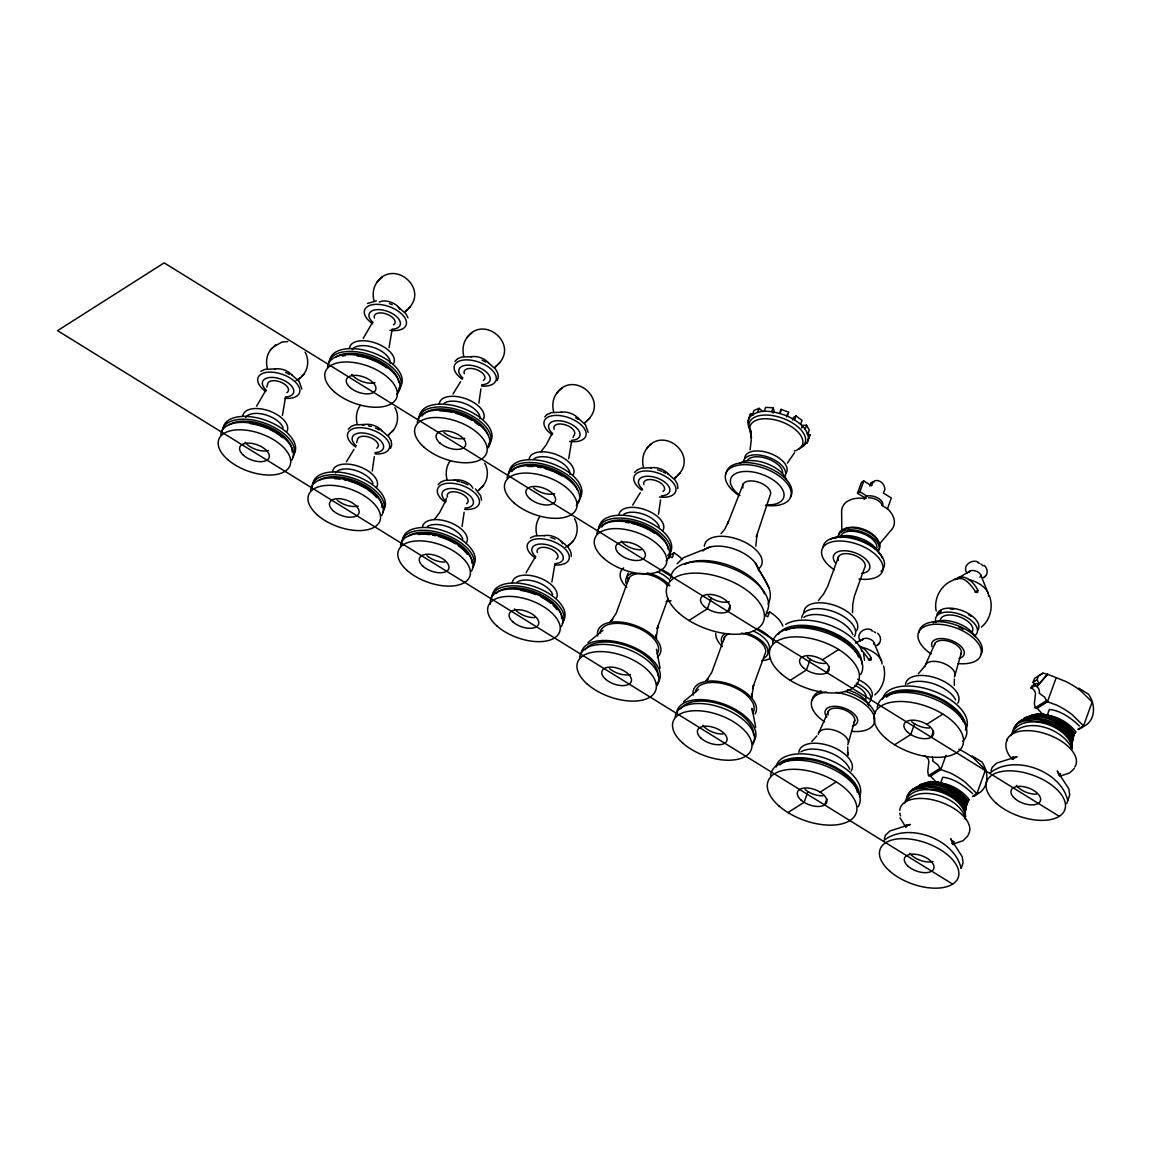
<?xml version="1.0" encoding="UTF-8"?>
<svg xmlns="http://www.w3.org/2000/svg" width="1151" height="1151" viewBox="0 0 1151 1151"><rect width="100%" height="100%" fill="white"/><g stroke="black" fill="none" stroke-linecap="round" stroke-linejoin="round"><path stroke-width="1.5" d="M656.415 636.273L658.041 625.899L657.077 628.719L667.94 598.736M752.006 695.391L753.646 685.003L752.682 687.838L764.739 654.516A21.984 11.452 19.9 0 0 741.517 633.151M282.412 415.425L285.29 398.318M372.248 470.96L374.305 456.645M389.052 347.631L391.915 330.524M462.069 526.496L464.126 512.195M478.874 403.167L480.931 388.865M551.89 582.046L554.768 564.94M568.695 458.717L571.558 441.61M658.516 514.252L660.573 499.937M847.712 746.898L847.97 755.301L847.553 752.409L847.927 754.337M954.337 679.104L954.323 685.406M780.766 411.857L780.968 409.382L788.78 412.159L787.356 416.087C796.593 420.575 807.858 427.323 808.534 438.732M966.466 805.614L966.768 802.938C960.797 790.118 944.583 781.371 930.727 781.802M1073.092 737.82L1073.394 735.144C1067.423 722.324 1051.208 713.577 1037.353 714.008M906.211 826.864L906.312 824.591M1012.837 759.085L1012.938 756.797L1013.297 759.3M1059.438 775.702L1059.884 773.458M750.049 449.84L751.229 440.445L750.481 430.978L751.459 437.74L750.394 431.942A27.768 14.459 19.9 0 1 780.997 421.597A27.768 14.459 19.9 0 1 798.736 449.135M966.149 807.268L966.739 804.261C960.524 788.104 934.741 775.328 919.678 785.788M1072.775 739.489L1073.365 736.467C1067.15 720.31 1041.367 707.534 1026.304 718.008M571.241 556.451C571.889 549.732 566.019 544.624 560.969 541.287M677.867 488.657L677.464 484.485M965.157 811.57C969.502 790.392 936.641 778.349 919.836 784.665M1072.329 741.244L1073.12 738.021C1067.365 720.54 1039.54 707.966 1024.03 719.346M965.372 810.937L966.293 807.513C960.682 788.852 931.03 776.134 914.916 788.291M1071.998 743.143L1072.919 739.719C1067.322 721.245 1041.713 711.476 1024.189 717.864M266.816 387.081L267.593 384.276A10.934 5.697 19.9 0 1 281.218 382.333A10.934 5.697 19.9 0 1 286.872 392.664M356.637 442.617L357.414 439.826A10.934 5.697 19.9 0 1 371.039 437.884A10.934 5.697 19.9 0 1 376.694 448.199M953.258 841.252L952.855 844.647L952.309 840.877L952.884 842.92L950.597 838.748L962.207 856.661L963.099 862.775L961.286 868.113M848.402 742.755L854.761 720.267M955.042 674.961L961.402 652.473M1071.437 744.97L1072.459 741.402C1066.948 721.85 1035.886 709.002 1019.297 721.749M908.081 796.521L909.319 792.694C916.311 783.759 928.915 784.881 938.684 787.485A29.84 15.553 19.9 0 1 962.294 802.089L964.84 806.606L965.545 810.865M1015.11 727.461L1015.945 724.9C1022.937 716.828 1035.166 718.828 1044.389 721.03A30.746 16.028 19.9 0 1 1068.718 736.079L1071.351 740.726L1072.07 745.129L1071.236 747.69M1070.962 746.798L1072.171 743.071L1071.466 738.813L1068.934 734.295A29.84 15.553 19.9 0 0 1045.309 719.706C1036.375 717.562 1024.505 715.62 1017.714 723.447M445.552 500.93L446.459 498.167M390.577 448.386L391.685 445.005L391.196 441.207M497.203 380.593L498.311 377.211L497.822 373.413M751.215 431.323L748.51 426.388L747.833 421.712L750.639 413.713L753.459 414.935M801.225 447.135L807.139 442.818L809.944 434.819L806.98 433.985M768.062 604.059C776.119 589.298 760.351 575.572 755.401 563.098M1007.542 738.899C1003.715 745.647 1007.053 754.063 1012.204 759.041M629.05 577.96L616.188 613.253L611.569 620.317M669.019 558.422L670.199 555.156L673.968 552.753A31.753 16.546 19.9 0 1 682.514 559.602M673.968 552.753L672.198 557.659L667.882 555.415M750.639 413.713L749.215 417.626C759.07 407.281 775.63 411.626 787.356 416.087M747.833 421.712L749.243 417.799M752.581 414.403L754.006 410.475L759.099 408.332L762.106 410.965M757.689 412.245L759.099 408.332M764.192 411.324L765.602 407.396L773.069 407.756L774.019 410.475L773.069 413.094M743.301 483.837L727.734 523.59L728.425 521.561L724.698 529.331L721.03 533.69M771.645 411.684L773.069 407.756M711.246 598.088L707.376 608.778L688.96 620.49M779.544 413.31L780.968 409.382M786.478 416.849L787.428 414.231M792.622 420.043L793.557 417.425L795.96 415.899L802.031 420.36L800.607 424.273M794.535 419.827L795.96 415.899M727.921 611.44L730.122 605.325M724.641 637.064L711.778 672.357L707.174 679.435M801.672 427.985L802.621 425.366L806.563 425.208L809.268 430.143L807.844 434.071M805.153 429.136L806.563 425.208M803.772 446.056L804.722 443.437M807.139 442.818L809.944 434.819M782.881 626.101A31.753 16.546 19.9 0 0 769.559 611.872L767.789 616.763L764.911 615.267M864.761 497.721L857.509 493.232L861.408 482.456L863.782 480.96L871.652 485.823L873.077 481.909A7.942 6.287 57.6 0 1 880.4 481.636A7.942 6.287 57.6 0 1 884.889 489.218L883.464 493.132L891.349 498.009L887.45 508.771L881.637 505.188M857.509 493.232L859.883 491.722L863.782 480.96M838.59 556.48L827.627 586.55L823.641 593.945L818.433 600.549M869.753 486.024L870.703 483.406L873.077 481.909M810.261 659.307L806.391 669.997L790.162 680.327M826.936 672.659L829.137 666.544M807.973 791.615L804.103 802.305L787.975 812.563M824.648 804.966L826.85 798.852M914.599 723.821L910.729 734.525L894.615 744.769M884.356 838.446L885.536 835.166L889.939 830.95L910.383 824.447L907.506 825.655M931.274 737.172L933.49 731.072M946.007 755.257L940.827 769.559L930.468 776.148L928.54 775.63L927.749 771.429L928.67 763.43A5.467 4.331 57.6 0 0 924.397 755.833M972.509 796.434L976.897 793.643L985.515 769.818L974.091 758.581A55.003 28.66 19.9 0 0 958.855 749.157M990.982 770.652L992.176 767.386L996.565 763.156L1017.024 756.653L1012.65 758.998M1042.691 714.195L1037.109 708.354L1035.166 707.836L1034.375 703.649L1035.296 695.636A5.467 4.331 57.6 0 0 1031.023 688.039L1031.699 686.183L1035.612 683.694L1039.152 683.651L1047.568 674.256L1065.495 681.363A55.003 28.66 19.9 0 1 1080.731 690.787L1092.141 702.024L1083.523 725.849L1077.883 729.432A23.595 18.502 56.6 0 0 1083.005 726.9M1034.519 684.859L1033.109 682.284L1034.533 678.371L1042.935 673.177L1047.568 674.256L1037.008 686.643L1039.152 683.651L1037.037 679.795L1038.447 675.867L1042.935 673.177M1031.023 688.039L1034.95 685.55L1035.612 683.694M1056.086 677.939L1047.453 701.765L1037.109 708.354M1066.732 803.599L1069.725 794.981L1068.847 788.867L1057.222 770.954L1059.294 775.601L1060.661 773.789M940.252 783.96L942.741 777.242C954.121 778.349 964.596 785.989 972.739 793.73M1047.424 714.699L1049.381 709.448C1060.747 710.555 1071.221 718.195 1079.365 725.95M905.348 800.779C916.872 777.99 963.329 793.571 965.675 816.721M1011.974 732.986C1023.498 710.196 1069.955 725.777 1072.3 748.927M904.226 803.542C917.635 782.752 961.272 796.852 965.56 819.469M1010.851 735.748C1025.196 715.677 1062.574 728.209 1071.926 748.438M265.32 391.211L256.558 406.217M371.946 323.417L363.184 338.423M444.962 502.296L439.596 512.583L434.344 519.533M551.602 434.502L546.221 444.79L540.97 451.739M534.798 557.832L526.021 572.838M818.994 732.281L828.519 710.93M925.62 664.487L935.144 643.136M573.112 437.495L574.306 434.848A10.934 5.697 19.9 0 0 564.796 424.661A10.934 5.697 19.9 0 0 554.106 429.179M906.988 824.792L905.895 826.792M1013.614 756.998L1012.52 759.013M967.804 802.333L968.293 801.326C960.999 791.054 947.633 782.997 935.044 782.076M353.976 449.422L346.379 461.752M460.601 381.628L453.005 393.973M640.258 492.714L632.662 505.044M878.616 644.071C881.853 641.193 880.76 635.784 877.637 633.251M985.242 576.277C988.493 573.399 987.385 568.004 984.263 565.458M272.514 347.861C266.802 352.853 265.55 361.227 267.305 368.32M301.72 376.478C308.339 370.521 309.475 359.745 305.101 352.163M379.139 280.067C373.428 285.06 372.176 293.447 373.931 300.54M408.346 308.684C429.122 288.34 393.915 258.687 377.01 282.11M360.205 405.44C356.45 410.821 355.544 417.568 357.127 423.87M391.556 432.013C398.16 426.057 399.311 415.295 394.922 407.699M468.961 335.603C463.249 340.61 461.997 348.983 463.752 356.076M498.182 364.234C518.943 343.876 483.737 314.237 466.846 337.646M450.041 460.975C446.286 466.371 445.379 473.104 446.948 479.406M481.377 487.564C487.981 481.607 489.132 470.831 484.744 463.249M558.782 391.153C553.07 396.145 551.818 404.519 553.573 411.612M588.003 419.77C608.778 399.426 573.558 369.773 556.667 393.196M539.862 516.526C536.107 521.907 535.201 528.654 536.769 534.942M571.198 543.099C577.816 537.143 578.953 526.367 574.579 518.784M648.617 446.689C642.905 451.681 641.654 460.069 643.409 467.162M677.824 475.305C698.599 454.962 663.393 425.309 646.488 448.732M787.356 463.105L794.535 452.717M967.919 835.842L963.07 840.719L953.575 843.913M924.613 666.343L918.455 673.695M966.768 804.089L967.603 802.794C960.653 789.269 943.043 781.443 928.094 781.889M1073.394 736.295L1074.228 735C1066.718 721.173 1047.223 711.217 1031.598 715.246M952.64 843.395L954.035 841.568L952.237 843.309M816.865 735.921L811.815 741.489M1072.401 738.079L1073.682 736.453C1069.38 722.137 1050.992 714.771 1036.979 713.764M677.133 563.745L682.845 558.134M878.659 544.955L892.356 528.755C897.118 521.979 892.802 513.159 887.09 508.512M1074.286 768.508L1069.696 772.925L1060.2 776.119M912.671 789.528C929.26 776.796 960.322 789.644 965.833 809.196M876.573 645.567L878.256 644.402M983.199 577.788L984.882 576.608M273.737 346.71L281.909 342.077L287.764 341.559M380.362 278.916L382.261 277.089M295.994 380.664L300.497 377.629M407.123 309.835L405.224 311.676L410.475 306.641M348.235 429.165L350.983 426.575M470.183 334.452L472.097 332.625M454.875 361.371L457.609 358.781M390.333 433.179L388.419 435.006L393.671 429.97M496.959 365.385L495.045 367.212L500.297 362.191M438.071 484.7L440.531 482.341M560.005 389.988L561.918 388.16M544.696 416.907L547.157 414.547M480.154 488.715L478.24 490.542L483.492 485.521M586.78 420.921L584.881 422.748L590.118 417.727M649.84 445.538L651.739 443.71M634.518 472.457L637.266 469.867M565.472 547.286L569.975 544.25M676.601 476.456L674.702 478.298L679.953 473.262M610.102 621.842L612.735 619.31L611.239 620.634M705.692 680.96L708.325 678.428L706.829 679.737M877.508 645.135L879.422 643.294M984.134 577.342L986.047 575.5M874.76 694.916C883.105 688.125 886.371 676.299 883.58 666.026M981.4 627.122C990.479 619.742 993.457 606.462 989.371 595.643M883.536 840.719C907.333 821.44 954.452 838.619 961.099 868.314M990.162 772.925C1013.959 753.646 1061.078 770.825 1067.725 800.52M270.384 349.904L275.636 344.868M298.598 379.456L303.85 374.435M568.076 546.078L573.327 541.056M955.416 579.629L969.991 571.069M588.017 642.56L603.023 630.273M683.608 701.664L698.614 689.377M906.988 825.742L907.822 825.051M260.874 371.255L265.147 369.356L275.319 368.91M367.5 303.461L376.435 300.9M530.352 537.877L534.625 535.978L544.797 535.532M765.789 614.274L769.559 611.872M822.404 659.825L838.647 649.495M868.343 659.911L871.221 658.084L869.652 655.293L864.804 649.409L859.121 645.582M974.969 592.118L977.846 590.29C974.379 583.097 966.121 574.306 957.488 577.759M820.116 792.133L836.245 781.874M926.756 724.339L942.87 714.08M1033.109 682.284L1037.037 679.795M928.54 775.63L939.979 768.35L940.827 769.559L950.237 772.983A55.003 28.66 19.9 0 1 965.473 782.407L976.897 793.643M1035.166 707.836L1046.604 700.571L1047.453 701.765L1056.863 705.189A55.003 28.66 19.9 0 1 1072.099 714.613L1083.523 725.849M952.165 843.496L953.1 842.964M855.553 643.049L863.365 638.863M683.349 557.717L710.181 546.998M547.43 414.331L551.43 412.634L561.587 412.202M457.94 358.637L461.594 357.098L471.766 356.652M351.314 426.431L354.968 424.892L365.14 424.446M441.135 481.981L444.804 480.427L454.962 479.981M637.582 469.723L641.251 468.184L651.423 467.738M912.426 789.672C920.239 785.5 929.519 786.752 937.763 788.823A30.746 16.028 19.9 0 1 962.092 803.873L964.725 808.52L965.444 812.923M954.294 579.471C964.337 574.55 971.185 585.73 976.048 592.319A2.158 1.554 40.5 0 0 977.803 592.046L977.846 590.29M1041.669 714.282C1054.258 715.217 1067.624 723.26 1074.919 733.532L1072.833 734.856M1047.252 715.332C1058.129 716.426 1069.423 723.36 1076.012 732.05L1074.315 733.129M940.626 783.126C951.503 784.219 962.797 791.154 969.387 799.844L967.689 800.923M930.353 781.543L938.612 782.464L952.927 788.665M864.128 498.527C855.308 496.987 842.518 500.023 841.64 510.699L841.798 531.834M960.884 578.55L959.905 578.493A20.531 10.69 19.9 0 0 952.395 580.492C940.799 585.197 933.547 598.779 936.209 611.037M978.048 562.048C971.127 558.71 961.718 566.335 967.157 573.284M968.509 579.514L969.833 579.787A20.531 10.69 19.9 0 1 988.58 596.232M871.408 629.842C864.502 626.504 855.092 634.129 860.531 641.078M861.883 647.308L863.207 647.581A20.531 10.69 19.9 0 1 881.939 664.012M859.883 491.722L867.135 496.21M1078.732 688.125L1088.573 694.211A23.595 18.876 58.6 0 1 1081.638 727.044M972.106 755.919L981.947 762.005A23.595 18.876 58.6 0 1 975.012 794.837M1059.265 816.318L164.176 262.874L57.55 330.654L952.64 884.112M954.222 789.385L965.473 799.082L967.056 804.247M667.594 473.493L675.09 480.068L677.234 483.837M577.773 417.957L585.269 424.532M487.952 362.407L495.448 368.996L497.577 372.751M398.117 306.871L405.828 313.676L407.986 317.863M381.312 430.201L388.822 436.776L390.952 440.545M291.491 374.665L298.987 381.24M861.595 649.97L869.422 660.113A2.158 1.554 40.5 0 0 871.178 659.84L871.221 658.084M936.065 781.989L930.468 776.148M905.578 826.835L899.996 817.829M475.435 488.887L480.787 496.081L481.506 500.167M1046.604 700.571L1044.59 697.146L1039.224 693.147A5.467 4.331 57.6 0 0 1034.95 685.55M939.979 768.35L937.964 764.94L932.598 760.926A5.467 4.331 57.6 0 0 932.353 757.099M757.977 567.803L768.969 587.672M585.471 424.748L588.147 432.373M299.188 381.47L301.864 389.081M964.509 810.074L961.963 805.312A30.012 15.639 19.9 0 0 937.374 790.118L922.512 788.277A31.581 16.445 19.9 0 0 906.513 798.463M980.71 574.881L988.133 593.211M874.084 642.675L881.508 661.005M1012.909 758.509L1013.283 759.516M755.675 727.317L752.063 708.397L752.725 712.915M656.473 649.293L660.084 668.199M751.934 695.779L751.632 693.837L752.164 697.492M656.343 636.676L656.041 634.733L656.574 638.388M863.552 653.595L864.545 660.372M1071.725 746.812L1071.135 742.294L1068.588 737.518A30.012 15.639 19.9 0 0 1044 722.324L1029.152 720.483A31.581 16.445 19.9 0 0 1013.139 730.669M755.819 546.135L756.984 534.783L756.293 536.826L770.033 495.462A14.661 7.64 19.9 0 0 757.3 481.837A14.661 7.64 19.9 0 0 742.97 487.88M852.517 612.663L852.733 604.289L854.416 596.074L864.617 567.803A14.258 7.438 19.9 0 0 852.215 554.537A14.258 7.438 19.9 0 0 838.273 560.422M702.973 551.012A30.257 15.769 19.9 0 1 734.77 549.214A30.257 15.769 19.9 0 1 758.624 570.81M704.326 546.236A30.257 15.769 19.9 0 1 740.784 540.351A30.257 15.769 19.9 0 1 758.912 568.508M739.805 463.177A26.804 13.97 19.9 0 1 765.904 463.306A26.804 13.97 19.9 0 1 786.464 479.78M670.544 578.406A51.291 26.718 19.9 0 1 728.151 566.839A51.291 26.718 19.9 0 1 766.35 612.49M726.051 473.953A34.472 17.956 19.9 0 1 764.782 466.169A34.472 17.956 19.9 0 1 790.449 496.858M743.244 462.141A22.2 11.568 19.9 0 1 768.192 457.134A22.2 11.568 19.9 0 1 784.723 476.902M749.56 429.136A29.667 15.452 19.9 0 1 784.665 419.007A29.667 15.452 19.9 0 1 798.175 448.976M739.92 495.448A28.07 14.618 19.9 0 1 739.978 472.054A28.07 14.618 19.9 0 1 780.479 486.47A28.07 14.618 19.9 0 1 766.35 504.857M747.157 460.558A18.977 9.884 19.9 0 1 767.645 458.731A18.977 9.884 19.9 0 1 782.608 473.176M797.398 449.883A27.768 14.459 19.9 0 1 794.262 451.019M739.086 495.592A34.472 17.956 19.9 0 1 736.885 465.479A34.472 17.956 19.9 0 1 787.816 484.384A34.472 17.956 19.9 0 1 765.372 505.347M744.668 458.227A22.2 11.568 19.9 0 1 769.616 453.221A22.2 11.568 19.9 0 1 786.147 472.989M684.859 564.335A46.4 24.171 19.9 0 1 729.892 565.745A46.4 24.171 19.9 0 1 764.35 593.83M729.288 601.8A15.539 8.1 19.9 0 1 708.282 595.916M597.743 635.985A33.149 17.265 19.9 0 1 634.748 625.295A33.149 17.265 19.9 0 1 657.307 657.178M671.004 600.736A31.753 16.546 19.9 0 1 666.228 601.556M626.806 587.528A31.753 16.546 19.9 0 1 623.597 567.903M661.192 569.299A31.753 16.546 19.9 0 1 671.839 575.888M581.082 654.099A41.422 21.581 19.9 0 1 630.144 645.711A41.422 21.581 19.9 0 1 656.574 683.895M626.273 583.73A24.43 12.719 19.9 0 1 633.338 572.853M647.092 572.925A24.43 12.719 19.9 0 1 669.839 585.845M627.338 578.579A24.43 12.719 19.9 0 1 628.23 573.069M657.581 571.889A24.43 12.719 19.9 0 1 670.242 580.665M599.844 633.424A30.703 15.999 19.9 0 1 634.33 626.504A30.703 15.999 19.9 0 1 657.207 653.84M628.086 580.795A21.984 11.452 19.9 0 1 644.574 573.845A21.984 11.452 19.9 0 1 667.767 585.931M579.629 658.012A41.45 21.596 19.9 0 1 626.202 648.66A41.45 21.596 19.9 0 1 657.063 685.564M585.125 649.74A38.976 20.301 19.9 0 1 627.194 645.97A38.976 20.301 19.9 0 1 657.926 675.637M630.532 674.457A15.539 8.1 19.9 0 1 609.526 668.573M905.506 684.615A27.984 14.575 19.9 0 1 936.928 678.313A27.984 14.575 19.9 0 1 957.776 703.218M907.563 684.039A27.984 14.575 19.9 0 1 933.648 683.795A27.984 14.575 19.9 0 1 955.661 699.937M969.07 572.493A6.158 3.208 19.9 0 1 976.739 571.4A6.158 3.208 19.9 0 1 979.918 577.212M935.936 622.533A21.984 11.452 19.9 0 1 960.164 614.346A21.984 11.452 19.9 0 1 974.206 636.143M936.885 615.382A21.984 11.452 19.9 0 1 961.574 610.418A21.984 11.452 19.9 0 1 977.947 629.985M877.263 707.793A46.831 24.401 19.9 0 1 932.742 698.312A46.831 24.401 19.9 0 1 962.624 741.489M933.288 622.849A24.358 12.69 19.9 0 1 956.006 622.619A24.358 12.69 19.9 0 1 975.17 636.676M958.869 627.18A24.358 12.69 19.9 0 1 963.07 629.28M882.644 699.103A44.4 23.135 19.9 0 1 933.662 691.104A44.4 23.135 19.9 0 1 965.358 730.122M931.993 646.646A17.092 8.906 19.9 0 1 952.899 641.093A17.092 8.906 19.9 0 1 958.999 658.386M931.217 653.998A33.163 17.279 19.9 0 1 928.67 625.122A33.163 17.279 19.9 0 1 977.573 642.517A33.163 17.279 19.9 0 1 958.092 663.551M886.558 697.204A42.573 22.186 19.9 0 1 927.936 694.528A42.573 22.186 19.9 0 1 963.229 721.576M940.137 620.605A17.092 8.906 19.9 0 1 959.344 616.749A17.092 8.906 19.9 0 1 972.077 631.971M934.526 644.948A14.057 7.323 19.9 0 1 950.309 641.769A14.057 7.323 19.9 0 1 960.783 654.286M978.12 562.853A6.1 3.18 19.9 0 1 979.63 563.386M981.012 564.105A6.1 3.18 19.9 0 1 983.055 565.904M924.944 666.515A15.74 8.201 19.9 0 1 942.626 662.976A15.74 8.201 19.9 0 1 954.352 676.989M884.975 696.384A44.4 23.135 19.9 0 1 933.605 695.535A44.4 23.135 19.9 0 1 965.89 728.324M918.901 632.532A33.163 17.279 19.9 0 1 956.15 625.065A33.163 17.279 19.9 0 1 980.839 654.574M939.173 613.123A20.531 10.69 19.9 0 1 941.345 611.037M950.395 609.023A20.531 10.69 19.9 0 1 953.675 609.267M968.48 614.533A20.531 10.69 19.9 0 1 971.185 616.418M929.461 727.993A15.539 8.1 19.9 0 1 911.635 721.648M1006.65 741.014A36.631 19.092 19.9 0 1 1049.021 734.971A36.631 19.092 19.9 0 1 1074.818 767.026M1036.504 794.176A15.539 8.1 19.9 0 1 1016.448 785.457M835.338 562.796A19.15 9.971 19.9 0 1 842.69 550.768A19.15 9.971 19.9 0 1 867.35 560.825A19.15 9.971 19.9 0 1 861.423 573.443M834.417 569.86A32.156 16.747 19.9 0 1 832.36 541.776A32.156 16.747 19.9 0 1 879.853 559.4A32.156 16.747 19.9 0 1 858.919 578.967M838.014 536.884A21.596 11.251 19.9 0 1 862.272 532.007A21.596 11.251 19.9 0 1 878.342 551.228M838.719 534.913A21.596 11.251 19.9 0 1 862.977 530.05A21.596 11.251 19.9 0 1 879.062 549.272M840.345 537.531A19.15 9.971 19.9 0 1 859.48 532.453A19.15 9.971 19.9 0 1 876.961 547.79M822.994 547.646A32.156 16.747 19.9 0 1 861.739 541.402A32.156 16.747 19.9 0 1 880.99 571.313M835.842 538.006A24.818 12.934 19.9 0 1 860.013 538.136A24.818 12.934 19.9 0 1 879.062 553.386M844.676 529.072A19.15 9.971 19.9 0 1 863.322 529.172A19.15 9.971 19.9 0 1 878.012 540.941M864.171 499.002A9.769 5.093 19.9 0 1 875.148 496.8A9.769 5.093 19.9 0 1 882.414 505.505M772.724 643.208A47.047 24.516 19.9 0 1 825.569 632.59A47.047 24.516 19.9 0 1 860.617 674.486M801.758 617.9A28.171 14.675 19.9 0 1 833.396 611.541A28.171 14.675 19.9 0 1 854.387 636.618M830.49 539.488A29.71 15.481 19.9 0 1 859.409 539.646A29.71 15.481 19.9 0 1 882.198 557.89M803.844 617.281A28.171 14.675 19.9 0 1 831.281 617.425A28.171 14.675 19.9 0 1 852.877 634.733M786.291 630.173A42.17 21.97 19.9 0 1 827.209 631.453A42.17 21.97 19.9 0 1 858.517 656.991M803.887 612.015A28.171 14.675 19.9 0 1 835.525 605.671A28.171 14.675 19.9 0 1 856.517 630.748M778.421 634.187A44.601 23.236 19.9 0 1 826.576 629.885A44.601 23.236 19.9 0 1 861.754 663.839M864.919 498.728A9.769 5.093 19.9 0 1 866.487 498.066M868.487 497.779A9.769 5.093 19.9 0 1 881.925 504.771M785.716 624.403A43.925 22.891 19.9 0 1 828.49 624.633A43.925 22.891 19.9 0 1 862.185 651.61M825.123 663.48A15.539 8.1 19.9 0 1 807.297 657.135M870.703 483.406A7.942 6.287 57.6 0 1 874.098 482.024M352.278 349.659A20.33 10.589 19.9 0 1 374.219 347.703A20.33 10.589 19.9 0 1 390.247 363.169M349.444 348.436A23.495 12.244 19.9 0 1 375.83 343.142A23.495 12.244 19.9 0 1 393.325 364.061M329.661 361.054A37.94 19.768 19.9 0 1 374.607 353.371A37.94 19.768 19.9 0 1 398.807 388.347M327.503 367.04A37.94 19.768 19.9 0 1 372.435 359.357A37.94 19.768 19.9 0 1 396.649 394.333M328.639 363.874A37.94 19.768 19.9 0 1 373.586 356.191A37.94 19.768 19.9 0 1 397.786 391.182M374.449 318.093A10.934 5.697 19.9 0 1 386.506 314.022A10.934 5.697 19.9 0 1 393.498 324.87M373.053 322.51A16.459 8.575 19.9 0 1 375.111 309.864A16.459 8.575 19.9 0 1 397.973 318.007A16.459 8.575 19.9 0 1 391.93 329.229M372.521 323.704A22.056 11.481 19.9 0 1 372.075 304.77A22.056 11.481 19.9 0 1 404.389 317.086A22.056 11.481 19.9 0 1 389.93 330.351M335.991 356.868A35.609 18.545 19.9 0 1 373.571 358.162A35.609 18.545 19.9 0 1 398.735 382.463M379.355 302.109A11.755 6.129 19.9 0 1 390.793 302.166A11.755 6.129 19.9 0 1 399.814 309.389M342.351 356.091A35.609 18.545 19.9 0 1 345.228 355.616M356.666 355.774A35.609 18.545 19.9 0 1 364.047 357.198M365.529 357.601A35.609 18.545 19.9 0 1 386.607 367.831M389.426 303.605A16.862 8.791 19.9 0 1 392.174 304.655M374.981 382.722A15.539 8.1 19.9 0 1 351.746 374.463M444.243 403.138A20.33 10.589 19.9 0 1 466.515 404.217A20.33 10.589 19.9 0 1 480.068 418.719M439.265 403.987A23.495 12.244 19.9 0 1 465.651 398.692A23.495 12.244 19.9 0 1 483.147 419.597M419.482 416.59A37.94 19.768 19.9 0 1 464.428 408.907A37.94 19.768 19.9 0 1 488.628 443.898M417.324 422.575A37.94 19.768 19.9 0 1 459.94 414.015A37.94 19.768 19.9 0 1 488.197 447.797M418.46 419.424A37.94 19.768 19.9 0 1 463.407 411.741A37.94 19.768 19.9 0 1 487.607 446.717M464.285 373.643A10.934 5.697 19.9 0 1 476.341 369.557A10.934 5.697 19.9 0 1 483.334 380.42M462.875 378.046A16.459 8.575 19.9 0 1 464.932 365.399A16.459 8.575 19.9 0 1 487.794 373.543A16.459 8.575 19.9 0 1 481.751 384.765M462.342 379.255A22.056 11.481 19.9 0 1 461.436 360.407A22.056 11.481 19.9 0 1 493.65 371.874A22.056 11.481 19.9 0 1 481.521 386.074M471.061 356.839A11.755 6.129 19.9 0 1 488.628 363.097M422.043 416.029A35.609 18.545 19.9 0 1 456.055 411.18A35.609 18.545 19.9 0 1 487.794 434.459M439.725 410.878A35.609 18.545 19.9 0 1 452.386 412.389M455.35 413.137A35.609 18.545 19.9 0 1 472.155 420.446M475.061 422.374A35.609 18.545 19.9 0 1 478.96 425.438M482.01 360.191A16.862 8.791 19.9 0 1 485.823 362.177M464.803 438.272A15.539 8.1 19.9 0 1 443.797 432.373M623.9 514.209A20.33 10.589 19.9 0 1 643.697 514.31A20.33 10.589 19.9 0 1 659.278 526.798M618.921 515.058A23.495 12.244 19.9 0 1 645.308 509.764A23.495 12.244 19.9 0 1 662.789 530.683M599.139 527.676A37.94 19.768 19.9 0 1 644.085 519.993A37.94 19.768 19.9 0 1 668.285 554.969M596.966 533.661A37.94 19.768 19.9 0 1 641.913 525.978A37.94 19.768 19.9 0 1 666.112 560.954M598.117 530.496A37.94 19.768 19.9 0 1 640.733 521.95A37.94 19.768 19.9 0 1 668.99 555.717M643.927 484.715A10.934 5.697 19.9 0 1 655.984 480.643A10.934 5.697 19.9 0 1 662.976 491.491M642.531 489.117A16.459 8.575 19.9 0 1 644.589 476.485A16.459 8.575 19.9 0 1 667.451 484.614A16.459 8.575 19.9 0 1 661.408 495.836M641.999 490.326A22.056 11.481 19.9 0 1 641.553 471.392A22.056 11.481 19.9 0 1 673.867 483.708A22.056 11.481 19.9 0 1 659.394 496.973M601.7 527.115A35.609 18.545 19.9 0 1 638.676 523.158A35.609 18.545 19.9 0 1 668.213 549.085M650.718 467.925A11.755 6.129 19.9 0 1 668.285 474.183M626.144 522.396A35.609 18.545 19.9 0 1 629.065 522.856M632.028 523.46A35.609 18.545 19.9 0 1 634.992 524.223M636.474 524.655A35.609 18.545 19.9 0 1 654.703 533.445M657.509 469.795A16.862 8.791 19.9 0 1 661.652 471.277M662.976 471.881A16.862 8.791 19.9 0 1 665.465 473.262M641.265 549.804A15.539 8.1 19.9 0 1 621.223 541.085M534.078 458.673A20.33 10.589 19.9 0 1 556.336 459.753A20.33 10.589 19.9 0 1 569.889 474.255M529.086 459.522A23.495 12.244 19.9 0 1 555.473 454.228A23.495 12.244 19.9 0 1 572.968 475.133M509.303 472.14A37.94 19.768 19.9 0 1 551.933 463.58A37.94 19.768 19.9 0 1 580.19 497.361M507.145 478.111A37.94 19.768 19.9 0 1 552.092 470.428A37.94 19.768 19.9 0 1 576.291 505.418M508.282 474.96A37.94 19.768 19.9 0 1 553.228 467.277A37.94 19.768 19.9 0 1 577.442 502.253M552.696 433.582A16.459 8.575 19.9 0 1 554.753 420.949A16.459 8.575 19.9 0 1 577.629 429.078A16.459 8.575 19.9 0 1 571.587 440.301M552.178 434.79A22.056 11.481 19.9 0 1 551.732 415.842A22.056 11.481 19.9 0 1 584.032 428.172A22.056 11.481 19.9 0 1 569.572 441.437M560.897 412.389A11.755 6.129 19.9 0 1 578.464 418.633M511.878 471.565A35.609 18.545 19.9 0 1 545.876 466.716A35.609 18.545 19.9 0 1 577.615 489.995M575.644 417.727A16.862 8.791 19.9 0 1 577.874 419.266M527.949 466.457A35.609 18.545 19.9 0 1 532.884 466.515M537.762 467.061A35.609 18.545 19.9 0 1 540.725 467.594M545.171 468.687A35.609 18.545 19.9 0 1 552.509 471.205M553.933 471.795A35.609 18.545 19.9 0 1 561.99 475.996M554.624 493.808A15.539 8.1 19.9 0 1 533.618 487.923M335.473 472.989A20.33 10.589 19.9 0 1 354.882 470.227A20.33 10.589 19.9 0 1 373.01 483.521M332.639 471.781A23.495 12.244 19.9 0 1 359.026 466.486A23.495 12.244 19.9 0 1 376.521 487.391M312.856 484.384A37.94 19.768 19.9 0 1 355.486 475.838A37.94 19.768 19.9 0 1 383.729 509.605M310.698 490.369A37.94 19.768 19.9 0 1 353.314 481.809A37.94 19.768 19.9 0 1 381.571 515.59M311.835 487.218A37.94 19.768 19.9 0 1 354.45 478.658A37.94 19.768 19.9 0 1 382.707 512.44M356.249 445.84A16.459 8.575 19.9 0 1 358.306 433.193A16.459 8.575 19.9 0 1 381.168 441.337A16.459 8.575 19.9 0 1 375.125 452.559M355.717 447.048A22.056 11.481 19.9 0 1 354.81 428.201A22.056 11.481 19.9 0 1 387.024 439.668A22.056 11.481 19.9 0 1 374.895 453.868M319.187 480.197A35.609 18.545 19.9 0 1 358.191 482.082A35.609 18.545 19.9 0 1 381.931 507.49M362.551 425.438A11.755 6.129 19.9 0 1 382.003 430.891M334.74 478.687A35.609 18.545 19.9 0 1 339.862 479.104M344.264 479.852A35.609 18.545 19.9 0 1 347.242 480.528M348.724 480.931A35.609 18.545 19.9 0 1 357.472 484.053M358.882 484.672A35.609 18.545 19.9 0 1 365.529 488.24M366.996 489.189A35.609 18.545 19.9 0 1 376.564 497.577M368.421 425.856A16.862 8.791 19.9 0 1 371.226 426.503M375.384 427.985A16.862 8.791 19.9 0 1 379.197 429.97M358.177 506.052A15.539 8.1 19.9 0 1 337.171 500.167M245.638 417.453A20.33 10.589 19.9 0 1 265.061 414.677A20.33 10.589 19.9 0 1 283.175 427.971M242.818 416.23A23.495 12.244 19.9 0 1 269.205 410.936A23.495 12.244 19.9 0 1 286.685 431.841M223.035 428.848A37.94 19.768 19.9 0 1 265.651 420.288A37.94 19.768 19.9 0 1 293.908 454.07M220.863 434.833A37.94 19.768 19.9 0 1 263.493 426.273A37.94 19.768 19.9 0 1 291.75 460.055M222.014 431.668A37.94 19.768 19.9 0 1 264.629 423.122A37.94 19.768 19.9 0 1 292.886 456.889M266.428 390.29A16.459 8.575 19.9 0 1 268.485 377.657A16.459 8.575 19.9 0 1 291.347 385.786A16.459 8.575 19.9 0 1 285.304 397.009M265.895 391.498A22.056 11.481 19.9 0 1 264.989 372.665A22.056 11.481 19.9 0 1 297.203 384.117A22.056 11.481 19.9 0 1 285.074 398.332M229.366 424.661A35.609 18.545 19.9 0 1 268.356 426.546A35.609 18.545 19.9 0 1 292.109 451.94M274.614 369.097A11.755 6.129 19.9 0 1 292.181 375.341M250.04 423.568A35.609 18.545 19.9 0 1 267.651 428.503M269.046 429.136A35.609 18.545 19.9 0 1 274.442 431.942M275.708 432.704A35.609 18.545 19.9 0 1 282.513 437.697M285.549 372.449A16.862 8.791 19.9 0 1 289.376 374.435M268.356 450.516A15.539 8.1 19.9 0 1 245.12 442.243M427.438 526.467A20.33 10.589 19.9 0 1 447.235 526.568A20.33 10.589 19.9 0 1 462.831 539.056M422.46 527.316A23.495 12.244 19.9 0 1 448.847 522.022A23.495 12.244 19.9 0 1 466.342 542.927M402.677 539.934A37.94 19.768 19.9 0 1 445.308 531.374A37.94 19.768 19.9 0 1 473.565 565.141M400.519 545.905A37.94 19.768 19.9 0 1 443.135 537.359A37.94 19.768 19.9 0 1 471.392 571.126M401.757 545.473A37.94 19.768 19.9 0 1 441.926 533.402A37.94 19.768 19.9 0 1 472.529 567.975M447.48 496.973A10.934 5.697 19.9 0 1 459.537 492.887A10.934 5.697 19.9 0 1 466.529 503.75M446.07 501.376A16.459 8.575 19.9 0 1 448.127 488.729A16.459 8.575 19.9 0 1 471.004 496.872A16.459 8.575 19.9 0 1 464.961 508.095M445.538 502.584A22.056 11.481 19.9 0 1 444.631 483.737A22.056 11.481 19.9 0 1 476.845 495.203A22.056 11.481 19.9 0 1 464.716 509.404M409.022 535.733A35.609 18.545 19.9 0 1 448.012 537.632A35.609 18.545 19.9 0 1 471.752 563.026M454.271 480.183A11.755 6.129 19.9 0 1 472.831 488.254M418.259 534.481A35.609 18.545 19.9 0 1 429.683 534.654M432.603 535.1A35.609 18.545 19.9 0 1 435.582 535.719M438.545 536.467A35.609 18.545 19.9 0 1 445.883 538.985M447.307 539.589A35.609 18.545 19.9 0 1 455.35 543.79M458.256 545.703A35.609 18.545 19.9 0 1 467.248 554.221M456.861 481.19A16.862 8.791 19.9 0 1 459.652 481.694M461.047 482.053A16.862 8.791 19.9 0 1 467.81 484.801M444.818 562.048A15.539 8.1 19.9 0 1 426.992 555.703M900.528 815.858A36.631 19.092 19.9 0 1 899.837 813.095M899.751 810.462A36.631 19.092 19.9 0 1 940.899 802.204A36.631 19.092 19.9 0 1 968.178 834.82M933.058 861.523A15.539 8.1 19.9 0 1 909.822 853.251M978.465 792.722A23.595 18.502 56.6 0 1 973.962 796.204M798.88 752.409A27.984 14.575 19.9 0 1 830.303 746.093A27.984 14.575 19.9 0 1 851.136 771.012M800.938 751.833A27.984 14.575 19.9 0 1 828.173 751.977A27.984 14.575 19.9 0 1 849.639 769.17M862.444 640.287A6.158 3.208 19.9 0 1 869.365 638.891A6.158 3.208 19.9 0 1 873.94 644.373M856.2 683.19A21.984 11.452 19.9 0 1 867.566 703.937M857.624 679.263A21.984 11.452 19.9 0 1 871.321 697.779M770.623 775.587A46.831 24.401 19.9 0 1 823.238 765.027A46.831 24.401 19.9 0 1 858.128 806.722M847.352 689.794A24.358 12.69 19.9 0 1 869.063 705.721M776.019 766.883A44.4 23.135 19.9 0 1 825.67 758.394A44.4 23.135 19.9 0 1 859.48 796.593M826.806 717.087A17.092 8.906 19.9 0 1 832.561 706.412A17.092 8.906 19.9 0 1 854.33 714.152A17.092 8.906 19.9 0 1 852.373 726.18M836.216 692.427A33.163 17.279 19.9 0 1 873.839 715.303A33.163 17.279 19.9 0 1 851.467 731.345M824.576 721.778A33.163 17.279 19.9 0 1 826.619 692.168M779.918 764.998A42.573 22.186 19.9 0 1 823.943 763.214A42.573 22.186 19.9 0 1 857.409 792.564M854.79 685.363A17.092 8.906 19.9 0 1 865.437 699.765M828.202 714.8A14.057 7.323 19.9 0 1 841.942 709.002A14.057 7.323 19.9 0 1 854.157 722.08M871.494 630.647A6.1 3.18 19.9 0 1 873.005 631.18M874.386 631.899A6.1 3.18 19.9 0 1 875.551 632.762M818.303 734.309A15.74 8.201 19.9 0 1 836 730.77A15.74 8.201 19.9 0 1 847.726 744.783M776.321 766.609A44.4 23.135 19.9 0 1 822.893 761.833A44.4 23.135 19.9 0 1 859.293 794.55M812.275 700.326A33.163 17.279 19.9 0 1 821.095 690.873M845.395 691.535A33.163 17.279 19.9 0 1 874.961 713.217M822.836 795.787A15.539 8.1 19.9 0 1 805.009 789.442M745.747 632.777A24.43 12.719 19.9 0 1 764.379 657.969M721.864 642.833A24.43 12.719 19.9 0 1 725.001 633.611M770.595 658.343A31.753 16.546 19.9 0 1 761.833 660.66M722.396 646.632A31.753 16.546 19.9 0 1 715.764 633.367M756.783 628.403A31.753 16.546 19.9 0 1 773.084 640.776M676.673 713.203A41.422 21.581 19.9 0 1 725.749 704.829A41.422 21.581 19.9 0 1 752.164 743.014M693.348 695.089A33.149 17.265 19.9 0 1 727.59 683.507A33.149 17.265 19.9 0 1 755.027 713.922M695.449 692.542A30.703 15.999 19.9 0 1 729.935 685.622A30.703 15.999 19.9 0 1 752.797 712.944M723.677 639.898A21.984 11.452 19.9 0 1 729.202 633.741M675.22 717.116A41.45 21.596 19.9 0 1 721.792 707.779A41.45 21.596 19.9 0 1 752.668 744.683M680.716 708.843A38.976 20.301 19.9 0 1 722.799 705.074A38.976 20.301 19.9 0 1 753.531 734.755M753.171 630.993A24.43 12.719 19.9 0 1 768.393 651.567M722.943 734.021A15.539 8.1 19.9 0 1 702.901 725.303M517.274 582.003A20.33 10.589 19.9 0 1 537.071 582.104A20.33 10.589 19.9 0 1 552.653 594.592M512.296 582.852A23.495 12.244 19.9 0 1 538.682 577.557A23.495 12.244 19.9 0 1 556.163 598.462M492.513 595.47A37.94 19.768 19.9 0 1 535.129 586.909A37.94 19.768 19.9 0 1 563.386 620.691M490.441 604.174A37.94 19.768 19.9 0 1 530.611 592.103A37.94 19.768 19.9 0 1 561.213 626.662M491.477 598.29A37.94 19.768 19.9 0 1 534.107 589.744A37.94 19.768 19.9 0 1 562.364 623.511M537.301 552.509A10.934 5.697 19.9 0 1 549.358 548.437A10.934 5.697 19.9 0 1 556.35 559.285M535.906 556.911A16.459 8.575 19.9 0 1 537.949 544.279A16.459 8.575 19.9 0 1 560.825 552.408A16.459 8.575 19.9 0 1 554.782 563.63M535.373 558.12A22.056 11.481 19.9 0 1 534.452 539.287A22.056 11.481 19.9 0 1 566.666 550.739A22.056 11.481 19.9 0 1 554.537 564.94M496.081 593.571A35.609 18.545 19.9 0 1 534.956 591.988A35.609 18.545 19.9 0 1 561.573 618.562M544.092 535.719A11.755 6.129 19.9 0 1 562.652 543.79M520.957 590.391A35.609 18.545 19.9 0 1 528.367 592.017M529.848 592.448A35.609 18.545 19.9 0 1 535.704 594.535M541.272 597.11A35.609 18.545 19.9 0 1 550.754 603.268M553.142 605.368A35.609 18.545 19.9 0 1 557.07 609.757M550.883 537.589A16.862 8.791 19.9 0 1 555.027 539.071M534.639 617.598A15.539 8.1 19.9 0 1 514.598 608.865M889.824 871.192A41.522 21.639 19.9 0 0 957.028 879.882A41.522 21.639 19.9 0 0 910.614 839.151A41.522 21.639 19.9 0 0 889.824 871.192M317.475 515.058A37.94 19.768 19.9 0 0 378.88 523A37.94 19.768 19.9 0 0 336.466 485.78A37.94 19.768 19.9 0 0 317.475 515.058M996.449 803.398A41.522 21.639 19.9 0 0 1063.653 812.088A41.522 21.639 19.9 0 0 1017.239 771.357A41.522 21.639 19.9 0 0 996.449 803.398M679.162 613.296A51.291 26.718 19.9 0 0 762.163 624.043A51.291 26.718 19.9 0 0 704.829 573.73A51.291 26.718 19.9 0 0 679.162 613.296M704.412 606.606A15.539 8.1 19.9 0 0 729.561 609.857A15.539 8.1 19.9 0 0 712.181 594.607A15.539 8.1 19.9 0 0 704.412 606.606M587.312 684.126A41.522 21.639 19.9 0 0 654.502 692.83A41.522 21.639 19.9 0 0 608.088 652.099A41.522 21.639 19.9 0 0 587.312 684.126M605.656 679.263A15.539 8.1 19.9 0 0 630.806 682.514A15.539 8.1 19.9 0 0 613.44 667.278A15.539 8.1 19.9 0 0 605.656 679.263M885.651 738.208A46.831 24.401 19.9 0 0 961.459 748.006A46.831 24.401 19.9 0 0 909.103 702.067A46.831 24.401 19.9 0 0 885.651 738.208M907.765 732.338A15.539 8.1 19.9 0 0 932.914 735.59A15.539 8.1 19.9 0 0 915.549 720.353A15.539 8.1 19.9 0 0 907.765 732.338M1014.808 798.521A15.539 8.1 19.9 0 0 1039.957 801.787A15.539 8.1 19.9 0 0 1022.592 786.536A15.539 8.1 19.9 0 0 1014.808 798.521M781.169 673.723A47.047 24.516 19.9 0 0 857.322 683.579A47.047 24.516 19.9 0 0 804.722 637.424A47.047 24.516 19.9 0 0 781.169 673.723M803.427 667.825A15.539 8.1 19.9 0 0 828.576 671.076A15.539 8.1 19.9 0 0 811.196 655.825A15.539 8.1 19.9 0 0 803.427 667.825M334.279 391.728A37.94 19.768 19.9 0 0 395.685 399.67A37.94 19.768 19.9 0 0 353.271 362.45A37.94 19.768 19.9 0 0 334.279 391.728M350.105 387.527A15.539 8.1 19.9 0 0 375.255 390.779A15.539 8.1 19.9 0 0 357.875 375.543A15.539 8.1 19.9 0 0 350.105 387.527M424.1 447.264A37.94 19.768 19.9 0 0 485.506 455.206A37.94 19.768 19.9 0 0 443.092 417.986A37.94 19.768 19.9 0 0 424.1 447.264M439.927 443.063A15.539 8.1 19.9 0 0 465.076 446.329A15.539 8.1 19.9 0 0 447.71 431.078A15.539 8.1 19.9 0 0 439.927 443.063M603.757 558.35A37.94 19.768 19.9 0 0 665.163 566.292A37.94 19.768 19.9 0 0 622.749 529.072A37.94 19.768 19.9 0 0 603.757 558.35M619.569 554.149A15.539 8.1 19.9 0 0 644.733 557.401A15.539 8.1 19.9 0 0 627.353 542.164A15.539 8.1 19.9 0 0 619.569 554.149M513.921 502.8A37.94 19.768 19.9 0 0 575.342 510.756A37.94 19.768 19.9 0 0 532.927 473.536A37.94 19.768 19.9 0 0 513.921 502.8M529.748 498.613A15.539 8.1 19.9 0 0 554.911 501.865A15.539 8.1 19.9 0 0 537.531 486.614A15.539 8.1 19.9 0 0 529.748 498.613M333.301 510.857A15.539 8.1 19.9 0 0 358.45 514.109A15.539 8.1 19.9 0 0 341.084 498.872A15.539 8.1 19.9 0 0 333.301 510.857M227.653 459.522A37.94 19.768 19.9 0 0 289.059 467.464A37.94 19.768 19.9 0 0 246.645 430.244A37.94 19.768 19.9 0 0 227.653 459.522M243.48 455.321A15.539 8.1 19.9 0 0 268.629 458.573A15.539 8.1 19.9 0 0 251.249 443.322A15.539 8.1 19.9 0 0 243.48 455.321M407.296 570.594A37.94 19.768 19.9 0 0 468.716 578.536A37.94 19.768 19.9 0 0 426.287 541.33A37.94 19.768 19.9 0 0 407.296 570.594M423.122 566.393A15.539 8.1 19.9 0 0 448.271 569.659A15.539 8.1 19.9 0 0 430.906 554.408A15.539 8.1 19.9 0 0 423.122 566.393M908.182 866.315A15.539 8.1 19.9 0 0 933.332 869.566A15.539 8.1 19.9 0 0 915.966 854.33A15.539 8.1 19.9 0 0 908.182 866.315M779.026 806.002A46.831 24.401 19.9 0 0 854.833 815.8A46.831 24.401 19.9 0 0 802.477 769.861A46.831 24.401 19.9 0 0 779.026 806.002M801.139 800.132A15.539 8.1 19.9 0 0 826.289 803.384A15.539 8.1 19.9 0 0 808.908 788.147A15.539 8.1 19.9 0 0 801.139 800.132M682.903 743.244A41.522 21.639 19.9 0 0 750.107 751.934A41.522 21.639 19.9 0 0 703.693 711.203A41.522 21.639 19.9 0 0 682.903 743.244M701.247 738.367A15.539 8.1 19.9 0 0 726.41 741.632A15.539 8.1 19.9 0 0 709.03 726.382A15.539 8.1 19.9 0 0 701.247 738.367M497.131 626.144A37.94 19.768 19.9 0 0 558.537 634.086A37.94 19.768 19.9 0 0 516.123 596.865A37.94 19.768 19.9 0 0 497.131 626.144M512.943 621.943A15.539 8.1 19.9 0 0 538.107 625.194A15.539 8.1 19.9 0 0 520.727 609.944A15.539 8.1 19.9 0 0 512.943 621.943"/></g></svg>
